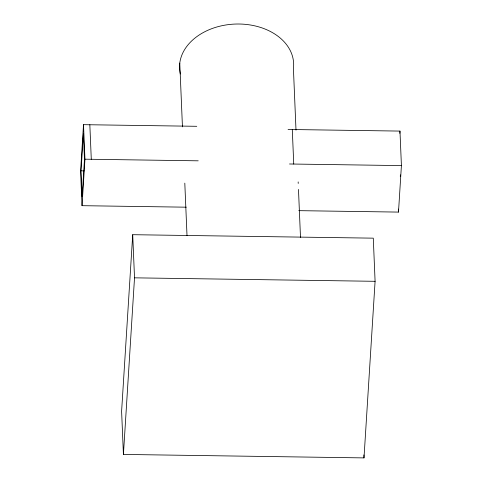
<?xml version="1.0" encoding="UTF-8"?>
<svg xmlns="http://www.w3.org/2000/svg" width="482" height="482" viewBox="0 0 482 482"><rect width="100%" height="100%" fill="white"/><g stroke="black" fill="none" stroke-linecap="round" stroke-linejoin="round"><path stroke-width="0.72" d="M196.77 126.302L83.507 124.669L80.584 171.164L82.03 205.681L186.293 207.188M81.054 170.833L83.392 133.635L84.477 159.524L82.139 196.716L81.054 170.833L84.055 170.875M82.03 205.681L84.953 159.187L83.507 124.669M132.713 234.698L121.609 411.285L123.422 454.43L363.994 457.9L375.092 281.307L373.285 238.162L132.713 234.698L134.52 277.837L123.422 454.43M399.831 133.333L399.97 131.086L288.067 129.471M400.289 176.352L400.385 174.864M298.732 210.658L398.493 212.092L401.416 165.597L399.97 131.086M84.953 159.187L198.216 160.819M289.513 163.988L401.416 165.597M134.52 277.837L375.092 281.307M398.367 209.092L398.493 212.092M363.874 454.924L363.994 457.9M296.002 130.158L293.424 68.631A57.093 41.82 -2.4 0 0 234.421 24.094A57.093 41.82 -2.4 0 0 180.346 73.993M298.171 181.931L298.231 183.431M298.485 189.438L300.497 237.457M292.291 129.531L293.737 164.049M179.774 63.094L182.449 126.868M184.805 183.142L187.01 235.668M89.839 124.76L91.285 159.277"/></g></svg>
